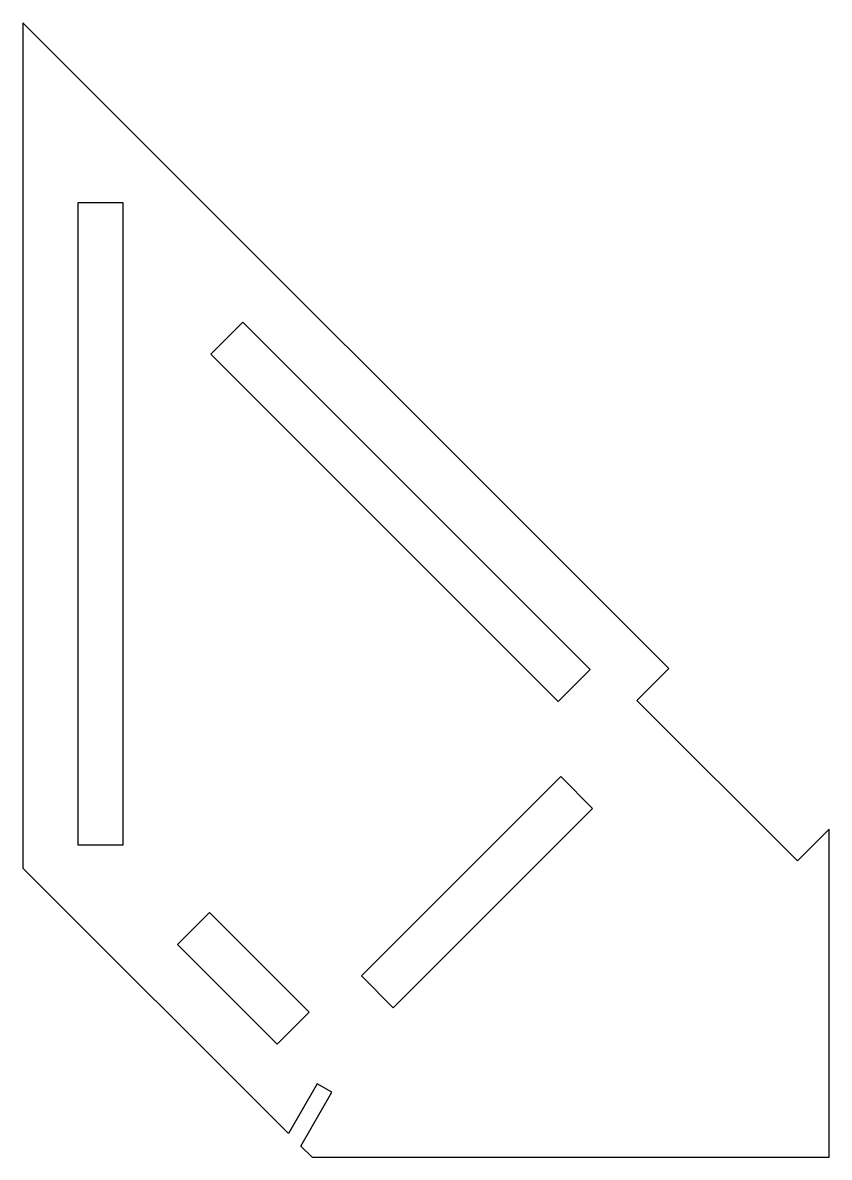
# Model space of a CAD drawing. Header units: millimetres. Extents: x -143 to 0, y 0 to 201.
import ezdxf

# ---------------------------------------------------------------- set-up
doc = ezdxf.new("R2010")
doc.units = ezdxf.units.MM

msp = doc.modelspace()

# ---------------------------------------------------------------- linework, layer by layer
at = {"color": 7, "linetype": 'Continuous', "lineweight": 25}
for p, q in [((-28.47, 86.72), (-143.08, 201.33)), ((-143.08, 201.33), (-143.08, 51.33)), ((-133.27, 169.39), (-133.27, 55.46)), ((-125.27, 169.39), (-133.27, 169.39)), ((-125.27, 55.46), (-125.27, 169.39)), ((-104.06, 148.17), (-109.72, 142.52)), ((-42.43, 86.54), (-104.06, 148.17)), ((-109.72, 142.52), (-48.09, 80.88)), ((-28.47, 86.72), (-34.13, 81.06)), ((-48.09, 80.88), (-42.43, 86.54)), ((-34.13, 81.06), (-5.66, 52.59)), ((-47.64, 67.55), (-82.99, 32.2)), ((-47.64, 67.55), (-41.98, 61.89)), ((-41.98, 61.89), (-77.34, 26.54)), ((-5.66, 52.59), (0, 58.25)), ((0, 0), (0, 58.25)), ((0, 58.25), (0, 58.25)), ((-133.27, 55.46), (-125.27, 55.46)), ((-143.08, 51.33), (-95.95, 4.2)), ((-109.94, 43.43), (-115.6, 37.78)), ((-92.26, 25.76), (-109.94, 43.43)), ((-115.6, 37.78), (-97.92, 20.1)), ((-82.99, 32.2), (-77.34, 26.54)), ((-97.92, 20.1), (-92.26, 25.76)), ((-90.85, 13.03), (-95.95, 4.2)), ((-88.25, 11.53), (-90.85, 13.03)), ((-93.75, 2), (-88.25, 11.53)), ((-93.75, 2), (-91.75, 0)), ((-91.75, 0), (0, 0))]:
    msp.add_line(p, q, dxfattribs=at)

doc.saveas('drawing.dxf')
